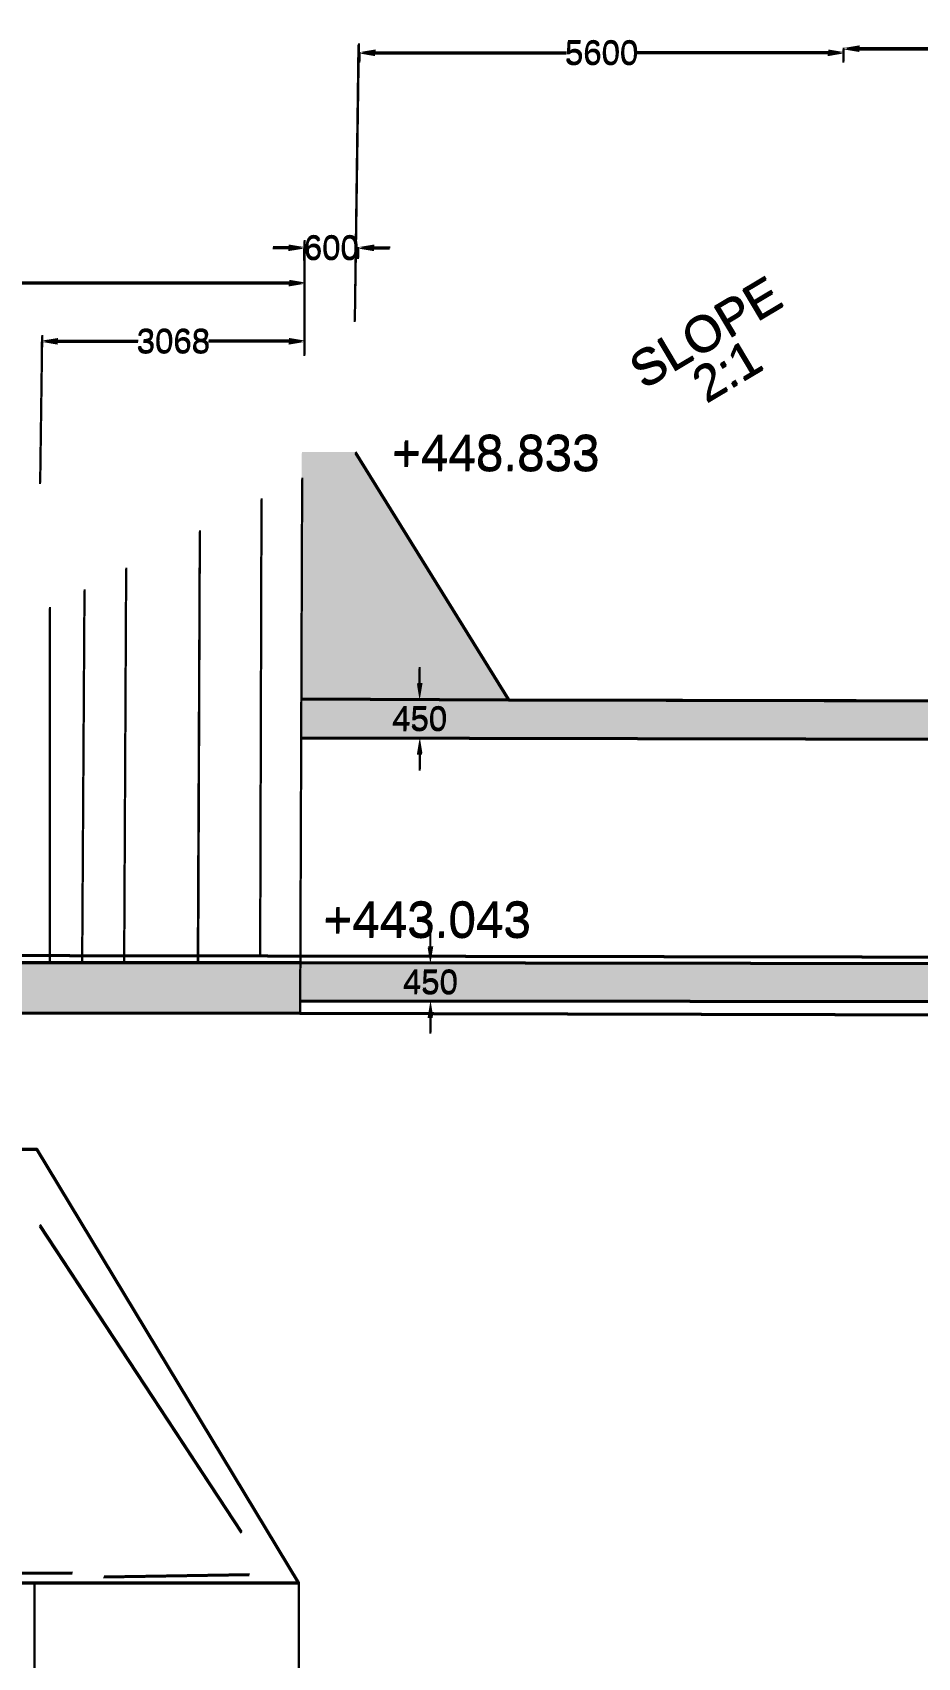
# Model space of a CAD drawing. Header units: inches. Extents: x 112 to 101600, y 95 to 62139.
# Drawn here: x 15531 to 26786, y 41389 to 62040 of the extents above; entities that cross this region are included whole.
import ezdxf

# ---------------------------------------------------------------- set-up
doc = ezdxf.new("R2010")
doc.units = ezdxf.units.IN
doc.header["$MEASUREMENT"] = 0
for name, color, linetype in [('DIM', 7, 'Continuous'), ('DRAWING', 7, 'Continuous'), ('HATCH', 7, 'Continuous')]:
    doc.layers.add(name, color=color, linetype=linetype)
doc.styles.get("Standard").update_dxf_attribs({"font": 'arial.ttf'})
doc.linetypes.add('FENCELINE2', pattern='A,0.25,-0.1,[132,ltypeshp.shx,S=0.1,R=0,X=-0.1,Y=0],-0.1,1', length=1.45)
doc.dimstyles.new('HOZ', dxfattribs={"dimtxt": 300, "dimasz": 200, "dimexe": 0.18, "dimexo": 0.0625, "dimgap": 0.09, "dimtad": 0, "dimtih": 1, "dimtoh": 1, "dimdec": 0, "dimzin": 0, "dimdsep": 46, "dimtxsty": 'Standard', "dimcen": 0, "dimadec": 0, "dimazin": 0, "dimtfac": 1, "dimtdec": 0, "dimtofl": 0, "dimtmove": 0, "dimatfit": 3, "dimfxl": 1, "dimtolj": 1, "dimtzin": 0, "dimarcsym": 0})
pattern_1 = [(50, (88573.33, 13448.9), (717.26, -62.752), [75, -825]), (355, (88573.3, 13448.9), (-138.7513, 752.192), [60, -660]), (100.4514, (88633.1, 13443.7), (578.5094, 689.4395), [63.74, -701.142]), (46.1842, (88573.3, 13648.9), (1067.241, -165.519), [112.5, -1237.5]), (96.6356, (88662.3, 13635.1), (934.663, 974.118), [95.61, -1051.713]), (351.1842, (88573.3, 13648.9), (934.662, 974.119), [90, -990]), (21, (88673.33, 13598.9), (596.907, -402.619), [75, -825]), (326, (88673.3, 13598.9), (243.3153, 725.15), [60, -660]), (71.4514, (88723.1, 13565.4), (840.2226, 322.5305), [63.74, -701.142]), (37.5, (88573.33, 13448.92), (12.15986, 332.89385), [0, -652, 0, -670, 0, -662.5]), (7.5, (88573.33, 13448.92), (263.0695, 394.4117), [0, -382, 0, -637, 0, -252.5]), (327.5, (88350.33, 13448.92), (533.8224, -22.5549), [0, -250, 0, -780, 0, -1035]), (317.5, (88250.33, 13448.9), (583.1862, 100.105), [0, -325, 0, -518, 0, -735])]
pattern_2 = [(50, (88577.83, 13466.3), (717.26, -62.752), [75, -825]), (355, (88577.8, 13466.3), (-138.7513, 752.192), [60, -660]), (100.4514, (88637.6, 13461.1), (578.5094, 689.4395), [63.74, -701.142]), (46.1842, (88577.8, 13666.3), (1067.241, -165.519), [112.5, -1237.5]), (96.6356, (88666.8, 13652.5), (934.663, 974.118), [95.61, -1051.713]), (351.1842, (88577.8, 13666.3), (934.662, 974.119), [90, -990]), (21, (88677.83, 13616.3), (596.907, -402.619), [75, -825]), (326, (88677.8, 13616.3), (243.3153, 725.15), [60, -660]), (71.4514, (88727.6, 13582.8), (840.2226, 322.5305), [63.74, -701.142]), (37.5, (88577.83, 13466.32), (12.15986, 332.89385), [0, -652, 0, -670, 0, -662.5]), (7.5, (88577.83, 13466.32), (263.0695, 394.4117), [0, -382, 0, -637, 0, -252.5]), (327.5, (88354.83, 13466.32), (533.8224, -22.5549), [0, -250, 0, -780, 0, -1035]), (317.5, (88254.83, 13466.3), (583.1862, 100.105), [0, -325, 0, -518, 0, -735])]

# ---------------------------------------------------------------- blocks, each defined once
blk = doc.blocks.new('*D5')
at = {"layer": 'Defpoints', "color": 0, "transparency": 16777216}
for p in [(25845, 61774), (19689, 61658), (25845, 61658)]:
    blk.add_point(p, dxfattribs=at)
at = {"layer": 'DIM', "color": 0, "lineweight": -2, "transparency": 16777216}
for p, q in [((19689, 61658), (19689, 61774)), ((19889, 61774), (22320, 61774)), ((25645, 61774), (23215, 61774)), ((25845, 61658), (25845, 61774))]:
    blk.add_line(p, q, dxfattribs=at)
at = {"layer": 'DIM', "color": 0, "transparency": 16777216}
for points in [[(19889, 61807), (19889, 61740), (19689, 61774)], [(25645, 61807), (25645, 61740), (25845, 61774)]]:
    blk.add_solid(points, dxfattribs=at)
at = {"layer": 'DIM', "color": 0, "transparency": 16777216, "insert": (22767, 61774), "char_height": 300, "attachment_point": 5}
blk.add_mtext('\\A1;5600', dxfattribs=at)
blk = doc.blocks.new('*D6')
at = {"layer": 'Defpoints', "color": 0, "transparency": 16777216}
for p in [(35635, 61826), (25845, 61716), (35635, 61716)]:
    blk.add_point(p, dxfattribs=at)
at = {"layer": 'DIM', "color": 0, "lineweight": -2, "transparency": 16777216}
for p, q in [((25845, 61716), (25845, 61826)), ((26045, 61826), (30290, 61826)), ((35435, 61826), (31189, 61826)), ((35635, 61716), (35635, 61826))]:
    blk.add_line(p, q, dxfattribs=at)
at = {"layer": 'DIM', "color": 0, "transparency": 16777216}
for points in [[(26045, 61859), (26045, 61793), (25845, 61826)], [(35435, 61859), (35435, 61793), (35635, 61826)]]:
    blk.add_solid(points, dxfattribs=at)
at = {"layer": 'DIM', "color": 0, "transparency": 16777216, "insert": (30740, 61826), "char_height": 300, "attachment_point": 5}
blk.add_mtext('\\A1;8925', dxfattribs=at)
blk = doc.blocks.new('*D17')
at = {"layer": 'Defpoints', "color": 0, "transparency": 16777216}
for p in [(9634, 58738), (18991, 58847), (18991, 58709)]:
    blk.add_point(p, dxfattribs=at)
at = {"layer": 'DIM', "color": 0, "lineweight": -2, "transparency": 16777216}
for p, q in [((9634, 58738), (9634, 58847)), ((9834, 58847), (13865, 58847)), ((18791, 58847), (14761, 58847)), ((18991, 58709), (18991, 58847))]:
    blk.add_line(p, q, dxfattribs=at)
at = {"layer": 'DIM', "color": 0, "transparency": 16777216}
for points in [[(9834, 58880), (9834, 58813), (9634, 58847)], [(18791, 58880), (18791, 58813), (18991, 58847)]]:
    blk.add_solid(points, dxfattribs=at)
at = {"layer": 'DIM', "color": 0, "transparency": 16777216, "insert": (14313, 58847), "char_height": 300, "attachment_point": 5}
blk.add_mtext('\\A1;8550', dxfattribs=at)
blk = doc.blocks.new('*D18')
at = {"layer": 'Defpoints', "color": 0, "transparency": 16777216}
for p in [(18991, 58108), (15651, 57929), (18991, 57931)]:
    blk.add_point(p, dxfattribs=at)
at = {"layer": 'DIM', "color": 0, "lineweight": -2, "transparency": 16777216}
for p, q in [((15651, 57930), (15651, 58108)), ((15851, 58108), (16873, 58108)), ((18791, 58108), (17769, 58108)), ((18991, 57931), (18991, 58108))]:
    blk.add_line(p, q, dxfattribs=at)
at = {"layer": 'DIM', "color": 0, "transparency": 16777216}
for points in [[(15851, 58141), (15851, 58074), (15651, 58108)], [(18791, 58141), (18791, 58074), (18991, 58108)]]:
    blk.add_solid(points, dxfattribs=at)
at = {"layer": 'DIM', "color": 0, "transparency": 16777216, "insert": (17321, 58108), "char_height": 300, "attachment_point": 5}
blk.add_mtext('\\A1;3068', dxfattribs=at)
blk = doc.blocks.new('*D19')
at = {"layer": 'Defpoints', "color": 0, "transparency": 16777216}
for p in [(19673, 59295), (18986, 59144), (19673, 59163)]:
    blk.add_point(p, dxfattribs=at)
at = {"layer": 'DIM', "color": 0, "lineweight": -2, "transparency": 16777216}
for p, q in [((18786, 59295), (18586, 59295)), ((18986, 59144), (18986, 59296)), ((19673, 59164), (19673, 59296)), ((19873, 59295), (20073, 59295))]:
    blk.add_line(p, q, dxfattribs=at)
at = {"layer": 'DIM', "color": 0, "transparency": 16777216}
for points in [[(18786, 59329), (18786, 59262), (18986, 59295)], [(19873, 59329), (19873, 59262), (19673, 59295)]]:
    blk.add_solid(points, dxfattribs=at)
at = {"layer": 'DIM', "color": 0, "transparency": 16777216, "insert": (19330, 59295), "char_height": 300, "attachment_point": 5}
blk.add_mtext('\\A1;600', dxfattribs=at)
blk = doc.blocks.new('*D61')
at = {"layer": 'Defpoints', "color": 0, "transparency": 16777216}
for p in [(20454, 53555), (20453, 53063), (20453, 53063)]:
    blk.add_point(p, dxfattribs=at)
at = {"layer": 'DIM', "color": 0, "lineweight": -2, "transparency": 16777216}
for p, q in [((20454, 53755), (20455, 53955)), ((20454, 53555), (20454, 53555)), ((20453, 53063), (20453, 53063)), ((20452, 52863), (20452, 52663))]:
    blk.add_line(p, q, dxfattribs=at)
at = {"layer": 'DIM', "color": 0, "transparency": 16777216}
for points in [[(20421, 53756), (20487, 53755), (20454, 53555)], [(20419, 52863), (20486, 52863), (20453, 53063)]]:
    blk.add_solid(points, dxfattribs=at)
at = {"layer": 'DIM', "color": 0, "transparency": 16777216, "insert": (20453, 53309), "char_height": 300, "attachment_point": 5}
blk.add_mtext('\\A1;450', dxfattribs=at)
blk = doc.blocks.new('*D28')
at = {"layer": 'Defpoints', "color": 0, "transparency": 16777216}
for p in [(20590, 50210), (20589, 49717), (20589, 49717)]:
    blk.add_point(p, dxfattribs=at)
at = {"layer": 'DIM', "color": 0, "lineweight": -2, "transparency": 16777216}
for p, q in [((20591, 50410), (20591, 50610)), ((20590, 50210), (20590, 50210)), ((20589, 49717), (20589, 49717)), ((20589, 49517), (20588, 49317))]:
    blk.add_line(p, q, dxfattribs=at)
at = {"layer": 'DIM', "color": 0, "transparency": 16777216}
for points in [[(20557, 50410), (20624, 50410), (20590, 50210)], [(20556, 49517), (20622, 49517), (20589, 49717)]]:
    blk.add_solid(points, dxfattribs=at)
at = {"layer": 'DIM', "color": 0, "transparency": 16777216, "insert": (20590, 49963), "char_height": 300, "attachment_point": 5}
blk.add_mtext('\\A1;450', dxfattribs=at)
blk = doc.blocks.new('*D68')
at = {"layer": 'Defpoints', "color": 0, "transparency": 16777216}
for p in [(25850, 61791), (19694, 61675), (25850, 61675)]:
    blk.add_point(p, dxfattribs=at)
at = {"layer": 'DIM', "color": 0, "lineweight": -2, "transparency": 16777216}
for p, q in [((19694, 61676), (19694, 61791)), ((19894, 61791), (22324, 61791)), ((25650, 61791), (23219, 61791)), ((25850, 61676), (25850, 61791))]:
    blk.add_line(p, q, dxfattribs=at)
at = {"layer": 'DIM', "color": 0, "transparency": 16777216}
for points in [[(19894, 61825), (19894, 61758), (19694, 61791)], [(25650, 61825), (25650, 61758), (25850, 61791)]]:
    blk.add_solid(points, dxfattribs=at)
at = {"layer": 'DIM', "color": 0, "transparency": 16777216, "insert": (22772, 61791), "char_height": 300, "attachment_point": 5}
blk.add_mtext('\\A1;5600', dxfattribs=at)
blk = doc.blocks.new('*D69')
at = {"layer": 'Defpoints', "color": 0, "transparency": 16777216}
for p in [(35639, 61844), (25850, 61733), (35639, 61733)]:
    blk.add_point(p, dxfattribs=at)
at = {"layer": 'DIM', "color": 0, "lineweight": -2, "transparency": 16777216}
for p, q in [((25850, 61734), (25850, 61844)), ((26050, 61844), (30295, 61844)), ((35439, 61844), (31194, 61844)), ((35639, 61734), (35639, 61844))]:
    blk.add_line(p, q, dxfattribs=at)
at = {"layer": 'DIM', "color": 0, "transparency": 16777216}
for points in [[(26050, 61877), (26050, 61810), (25850, 61844)], [(35439, 61877), (35439, 61810), (35639, 61844)]]:
    blk.add_solid(points, dxfattribs=at)
at = {"layer": 'DIM', "color": 0, "transparency": 16777216, "insert": (30744, 61844), "char_height": 300, "attachment_point": 5}
blk.add_mtext('\\A1;8925', dxfattribs=at)
blk = doc.blocks.new('*D80')
at = {"layer": 'Defpoints', "color": 0, "transparency": 16777216}
for p in [(18996, 58864), (9639, 58755), (18996, 58726)]:
    blk.add_point(p, dxfattribs=at)
at = {"layer": 'DIM', "color": 0, "lineweight": -2, "transparency": 16777216}
for p, q in [((9639, 58756), (9639, 58864)), ((9839, 58864), (13870, 58864)), ((18796, 58864), (14765, 58864)), ((18996, 58727), (18996, 58864))]:
    blk.add_line(p, q, dxfattribs=at)
at = {"layer": 'DIM', "color": 0, "transparency": 16777216}
for points in [[(9839, 58897), (9839, 58831), (9639, 58864)], [(18796, 58897), (18796, 58831), (18996, 58864)]]:
    blk.add_solid(points, dxfattribs=at)
at = {"layer": 'DIM', "color": 0, "transparency": 16777216, "insert": (14317, 58864), "char_height": 300, "attachment_point": 5}
blk.add_mtext('\\A1;8550', dxfattribs=at)
blk = doc.blocks.new('*D81')
at = {"layer": 'Defpoints', "color": 0, "transparency": 16777216}
for p in [(18995, 58125), (15656, 57947), (18995, 57949)]:
    blk.add_point(p, dxfattribs=at)
at = {"layer": 'DIM', "color": 0, "lineweight": -2, "transparency": 16777216}
for p, q in [((15656, 57947), (15656, 58125)), ((15856, 58125), (16877, 58125)), ((18795, 58125), (17774, 58125)), ((18995, 57949), (18995, 58125))]:
    blk.add_line(p, q, dxfattribs=at)
at = {"layer": 'DIM', "color": 0, "transparency": 16777216}
for points in [[(15856, 58158), (15856, 58092), (15656, 58125)], [(18795, 58158), (18795, 58092), (18995, 58125)]]:
    blk.add_solid(points, dxfattribs=at)
at = {"layer": 'DIM', "color": 0, "transparency": 16777216, "insert": (17326, 58125), "char_height": 300, "attachment_point": 5}
blk.add_mtext('\\A1;3068', dxfattribs=at)
blk = doc.blocks.new('*D82')
at = {"layer": 'Defpoints', "color": 0, "transparency": 16777216}
for p in [(19678, 59313), (18991, 59161), (19678, 59181)]:
    blk.add_point(p, dxfattribs=at)
at = {"layer": 'DIM', "color": 0, "lineweight": -2, "transparency": 16777216}
for p, q in [((18791, 59313), (18591, 59313)), ((18991, 59161), (18991, 59313)), ((19678, 59181), (19678, 59313)), ((19878, 59313), (20078, 59313))]:
    blk.add_line(p, q, dxfattribs=at)
at = {"layer": 'DIM', "color": 0, "transparency": 16777216}
for points in [[(18791, 59346), (18791, 59279), (18991, 59313)], [(19878, 59346), (19878, 59279), (19678, 59313)]]:
    blk.add_solid(points, dxfattribs=at)
at = {"layer": 'DIM', "color": 0, "transparency": 16777216, "insert": (19334, 59313), "char_height": 300, "attachment_point": 5}
blk.add_mtext('\\A1;600', dxfattribs=at)
blk = doc.blocks.new('*D124')
at = {"layer": 'Defpoints', "color": 0, "transparency": 16777216}
for p in [(20458, 53573), (20457, 53081), (20457, 53081)]:
    blk.add_point(p, dxfattribs=at)
at = {"layer": 'DIM', "color": 0, "lineweight": -2, "transparency": 16777216}
for p, q in [((20459, 53773), (20459, 53973)), ((20458, 53573), (20458, 53573)), ((20457, 53081), (20457, 53081)), ((20457, 52881), (20457, 52681))]:
    blk.add_line(p, q, dxfattribs=at)
at = {"layer": 'DIM', "color": 0, "transparency": 16777216}
for points in [[(20425, 53773), (20492, 53773), (20458, 53573)], [(20424, 52881), (20490, 52880), (20457, 53081)]]:
    blk.add_solid(points, dxfattribs=at)
at = {"layer": 'DIM', "color": 0, "transparency": 16777216, "insert": (20458, 53327), "char_height": 300, "attachment_point": 5}
blk.add_mtext('\\A1;450', dxfattribs=at)
blk = doc.blocks.new('*D91')
at = {"layer": 'Defpoints', "color": 0, "transparency": 16777216}
for p in [(20595, 50227), (20594, 49735), (20594, 49735)]:
    blk.add_point(p, dxfattribs=at)
at = {"layer": 'DIM', "color": 0, "lineweight": -2, "transparency": 16777216}
for p, q in [((20595, 50427), (20595, 50627)), ((20595, 50227), (20595, 50227)), ((20594, 49735), (20594, 49735)), ((20593, 49535), (20593, 49335))]:
    blk.add_line(p, q, dxfattribs=at)
at = {"layer": 'DIM', "color": 0, "transparency": 16777216}
for points in [[(20562, 50427), (20628, 50427), (20595, 50227)], [(20560, 49535), (20627, 49535), (20594, 49735)]]:
    blk.add_solid(points, dxfattribs=at)
at = {"layer": 'DIM', "color": 0, "transparency": 16777216, "insert": (20594, 49981), "char_height": 300, "attachment_point": 5}
blk.add_mtext('\\A1;450', dxfattribs=at)

msp = doc.modelspace()

# ---------------------------------------------------------------- hatches: boundary and pattern name
at = {"layer": 'HATCH'}
h = msp.add_hatch(dxfattribs=at)
h.set_pattern_fill('AR-CONC', color=256, scale=100, style=0)
h.set_pattern_definition(pattern_1)
h.paths.add_polyline_path([(19635.3685, 56693.26498), (18956.38244, 56693.26498), (18956.38244, 56361.55607), (18945.6373, 53562.86004), (21586.41271, 53549.9485)])
h.paths.add_polyline_path([(27501.54421, 53538.23466), (21586.41271, 53549.9485), (18945.6373, 53562.86004), (18943.72994, 53066.06626), (27500.57634, 53049.48963)])
h.paths.add_polyline_path([(43653.47823, 53506.24871), (27501.54421, 53538.23466), (27500.57634, 53049.48963), (43652.51554, 53020.12259)])
h.paths.add_polyline_path([(47915.29448, 53528.05332), (44818.08083, 53538.29768), (43653.47784, 53506.05275), (43652.52221, 53023.48742), (43652.59436, 53020.12244), (47913.53802, 52997.01525)])
h.paths.add_polyline_path([(54109.29929, 53507.56601), (47915.29448, 53528.05332), (47913.53802, 52997.01525), (54092.9546, 52994.14176, -0.0423680239), (54074.56415, 53210.78436, -0.0583206493)])
h.paths.add_polyline_path([(56645.04102, 53210.78436, 0.0545638021), (56614.6111, 53488.80131), (55398.11289, 53491.70274), (55218.16297, 53503.89833), (54109.29929, 53507.56601, 0.0583206493), (54074.56415, 53210.78436, 0.0423680239), (54092.9546, 52994.14176), (56369.31906, 52993.08322), (56626.37602, 52992.54234, 0.0426842582)])
h.paths.add_polyline_path([(76741.16659, 53456.24826), (74142.26011, 53446.99674), (56614.6111, 53488.80131, -0.0545638021), (56645.04102, 53210.78436, -0.0426842582), (56626.37602, 52992.54234), (76750.80381, 52950.1977)])
h = msp.add_hatch(dxfattribs=at)
h.set_pattern_fill('AR-CONC', color=256, scale=100, style=0)
h.set_pattern_definition(pattern_2)
h.paths.add_polyline_path([(19639.86994, 56710.66418), (18960.88387, 56710.66418), (18960.88387, 56378.95527), (18950.13874, 53580.25924), (21590.91415, 53567.3477)])
h.paths.add_polyline_path([(27506.04564, 53555.63386), (21590.91415, 53567.3477), (18950.13874, 53580.25924), (18948.23138, 53083.46546), (27505.07777, 53066.88884)])
h.paths.add_polyline_path([(43657.97966, 53523.64792), (27506.04564, 53555.63386), (27505.07777, 53066.88884), (43657.01698, 53037.52179)])
h.paths.add_polyline_path([(47919.79592, 53545.45253), (44822.58226, 53555.69688), (43657.97927, 53523.45195), (43657.02364, 53040.88662), (43657.0958, 53037.52165), (47918.03945, 53014.41445)])
h.paths.add_polyline_path([(54113.80073, 53524.96521), (47919.79592, 53545.45253), (47918.03945, 53014.41445), (54097.45604, 53011.54096, -0.0423680239), (54079.06559, 53228.18356, -0.0583206493)])
h.paths.add_polyline_path([(56649.54245, 53228.18356, 0.0545638021), (56619.11253, 53506.20051), (55402.61433, 53509.10194), (55222.6644, 53521.29753), (54113.80073, 53524.96521, 0.0583206493), (54079.06559, 53228.18356, 0.0423680239), (54097.45604, 53011.54096), (56373.8205, 53010.48243), (56630.87745, 53009.94154, 0.0426842582)])
h.paths.add_polyline_path([(76745.66802, 53473.64746), (74146.76154, 53464.39594), (56619.11253, 53506.20051, -0.0545638021), (56649.54245, 53228.18356, -0.0426842582), (56630.87745, 53009.94154), (76755.30524, 52967.5969)])
h = msp.add_hatch(dxfattribs=at)
h.set_pattern_fill('AR-CONC', color=256, scale=100, style=0)
h.set_pattern_definition(pattern_1)
h.paths.add_polyline_path([(43711.66158, 50168.58166), (36123.87615, 50185.38251), (18932.77294, 50212.18634), (18930.89355, 49722.67766), (43709.6851, 49698.20494)])
h.paths.add_polyline_path([(18932.77294, 50212.18634), (13786.22354, 50212.76069), (12100.79427, 50215.79951), (11026.44122, 50205.80114), (9608.19866, 50213.65898), (9608.19866, 48785.11001), (10041.6639, 48785.11001), (10081.40903, 48785.11001), (10474.51706, 49577.3119), (18930.30318, 49568.90918)])
h = msp.add_hatch(dxfattribs=at)
h.set_pattern_fill('AR-CONC', color=256, scale=100, style=0)
h.set_pattern_definition(pattern_2)
h.paths.add_polyline_path([(43716.16302, 50185.98087), (36128.37759, 50202.78172), (18937.27438, 50229.58554), (18935.39499, 49740.07687), (43714.18654, 49715.60414)])
h.paths.add_polyline_path([(18937.27438, 50229.58554), (13790.72497, 50230.1599), (12105.29571, 50233.19871), (11030.94266, 50223.20035), (9612.70009, 50231.05818), (9612.70009, 48802.50921), (10046.16533, 48802.50921), (10085.91047, 48802.50921), (10479.0185, 49594.7111), (18934.80462, 49586.30839)])

# ---------------------------------------------------------------- linework, layer by layer
at = {"layer": 'DRAWING'}
for points in [[(19631.28956, 58361.59486), (19679.26747, 61882.44559)], [(19635.79099, 58378.99406), (19683.76891, 61899.84479)], [(18989.86559, 58036.31399), (18989.67502, 59385.43688)], [(18994.36702, 58053.7132), (18994.17646, 59402.83608)], [(15651.31907, 58178.0212), (15626.07281, 56302.64885)], [(15655.8205, 58195.42041), (15630.57425, 56320.04805)], [(19635.3685, 56693.26498), (21586.41271, 53549.9485), (43660.08326, 53506.23563), (44818.08083, 53538.29768)], [(19639.86994, 56710.66418), (21590.91415, 53567.3477), (43664.5847, 53523.63484), (44822.58226, 53555.69688)], [(18956.38244, 56361.55607), (18930.30318, 49568.90918)], [(18960.88387, 56378.95527), (18934.80462, 49586.30839)], [(18426.41377, 50309.54674), (18444.07073, 56099.34534)], [(18430.91521, 50326.94595), (18448.57217, 56116.74454)], [(17653.91227, 55694.92743), (17632.0066, 50212.3315)], [(17658.4137, 55712.32664), (17636.50804, 50229.73071)], [(16697.76242, 50212.43576), (16723.93617, 55218.94824)], [(16702.26385, 50229.83497), (16728.4376, 55236.34744)], [(16188.32837, 54944.81413), (16160.76147, 50212.49569)], [(16192.8298, 54962.21334), (16165.26291, 50229.8949)], [(15753.6724, 54737.44435), (15753.16936, 50229.94089)], [(15749.17096, 54720.04514), (15748.66792, 50212.54168)], [(18943.72994, 53066.06626), (27500.57634, 53049.48963), (27501.54421, 53538.23466)], [(18945.6373, 53562.86004), (21586.41271, 53549.9485)], [(18948.23138, 53083.46546), (27505.07777, 53066.88884), (27506.04564, 53555.63386)], [(18950.13874, 53580.25924), (21590.91415, 53567.3477)], [(609.49858, 50941.68878), (10572.3207, 50922.83267), (11026.44122, 50205.80114), (12100.79427, 50215.79951), (13786.22354, 50212.76069), (18932.77294, 50212.18634), (36123.87615, 50185.38251), (43718.5802, 50168.56634), (51250.51293, 50146.95584), (56352.49957, 50128.47093), (76725.42068, 50074.63147), (90814.13733, 50041.64772)], [(614.00001, 50959.08798), (10576.82213, 50940.23188), (11030.94266, 50223.20035), (12105.29571, 50233.19871), (13790.72497, 50230.1599), (18937.27438, 50229.58554), (36128.37759, 50202.78172), (43723.08163, 50185.96555), (51255.01437, 50164.35504), (56357.001, 50145.87014), (76729.92211, 50092.03067), (90818.63876, 50059.04692)], [(9591.163, 50316.2637), (10959.68779, 50311.20117), (43711.85632, 50256.53222), (51247.04647, 50238.67831), (56353.83266, 50223.62155), (76724.53946, 50170.99247), (90814.13733, 50130.50828)], [(9595.66444, 50333.6629), (10964.18922, 50328.60038), (43716.35776, 50273.93142), (51251.5479, 50256.07752), (56358.33409, 50241.02076), (76729.04089, 50188.39168), (90818.63876, 50147.90748)], [(10474.51706, 49577.3119), (18930.30318, 49568.90918), (51250.98512, 49486.75484), (76724.67665, 49447.80301)], [(10479.0185, 49594.7111), (18934.80462, 49586.30839), (51255.48656, 49504.15405), (76729.17808, 49465.20221)], [(76711.18969, 49595.60325), (56347.46846, 49668.03809), (51249.74132, 49666.5507), (43718.52467, 49698.1962), (18930.89355, 49722.67766)], [(76715.69113, 49613.00245), (56351.96989, 49685.43729), (51254.24275, 49683.9499), (43723.0261, 49715.59541), (18935.39499, 49740.07687)], [(414.1156, 47840.91623), (15580.60459, 47840.91623), (18912.48415, 42322.99496), (576.25085, 42322.99496)], [(418.61704, 47858.31543), (15585.10602, 47858.31543), (18916.98558, 42340.39417), (580.75228, 42340.39417)], [(15557.66283, 42340.39417), (15557.66283, 34993.00578)], [(18916.98558, 42340.39417), (18916.98558, 41125.94943), (18916.98558, 34743.06631)], [(15553.1614, 42322.99496), (15553.1614, 34975.60657)], [(18912.48415, 42322.99496), (18912.48415, 41108.55023), (18912.48415, 34725.66711)]]:
    msp.add_lwpolyline(points, dxfattribs=at)
at = {"layer": 'DRAWING', "color": 3, "linetype": 'FENCELINE2', "ltscale": 600}
for points in [[(15626.28387, 46889.76895), (18191.36158, 42988.95933)], [(15621.78244, 46872.36975), (18186.86014, 42971.56012)], [(16036.61157, 42450.02968), (9394.41203, 42416.91134)], [(16041.11301, 42467.42888), (9398.91347, 42434.31055)], [(18285.5417, 42431.05253), (16436.71168, 42399.074)], [(18290.04314, 42448.45173), (16441.21311, 42416.4732)]]:
    msp.add_lwpolyline(points, dxfattribs=at)

# ---------------------------------------------------------------- texts
at = {"layer": 'DIM', "char_height": 450, "attachment_point": 5, "rotation": 30.776181489}
for s, insert in [('\\A1;SLOPE', (24088.84022, 58220.14032)), ('\\A1;SLOPE', (24093.34166, 58237.53952)), ('\\A1;2:1', (24359.83485, 57732.89744)), ('\\A1;2:1', (24364.33628, 57750.29664))]:
    msp.add_mtext(s, dxfattribs=dict(at, insert=insert))
at = {"layer": 'DIM', "char_height": 450, "attachment_point": 5}
for s, insert in [('\\A1;+448.833', (21420.99978, 56684.47944)), ('\\A1;+448.833', (21425.50121, 56701.87864)), ('\\A1;+443.043', (20548.38344, 50753.67983)), ('\\A1;+443.043', (20552.88487, 50771.07903))]:
    msp.add_mtext(s, dxfattribs=dict(at, insert=insert))

# ---------------------------------------------------------------- dimensions: what is measured, and where the dimension line sits
at = {"layer": 'DIM'}
for base, p1, p2, text, picture, middle in [((25845.12956, 61773.8286), (19689.37314, 61658.07661), (25845.12956, 61658.07661), '5600', '*D5', (22767.25135, 61773.8286)), ((25849.63099, 61791.2278), (19693.87457, 61675.47582), (25849.63099, 61675.47582), '5600', '*D68', (22771.75278, 61791.2278)), ((35634.58157, 61826.15833), (25845.12956, 61716.07386), (35634.58157, 61716.07386), '8925', '*D6', (30739.85557, 61826.15833)), ((35639.08301, 61843.55753), (25849.63099, 61733.47306), (35639.08301, 61733.47306), '8925', '*D69', (30744.357, 61843.55753)), ((19673.21525, 59295.41553), (18986.38957, 59143.64703), (19673.21525, 59163.44269), '600', '*D19', (19329.80241, 59295.41553)), ((19677.71668, 59312.81473), (18990.89101, 59161.04623), (19677.71668, 59180.84189), '600', '*D82', (19334.30384, 59312.81473)), ((18991.35142, 58846.53272), (9634.20356, 58738.06988), (18991.35142, 58709.0887), '8550', '*D17', (14312.77749, 58846.53272)), ((18995.85285, 58863.93192), (9638.705, 58755.46909), (18995.85285, 58726.4879), '8550', '*D80', (14317.27893, 58863.93192)), ((18990.97029, 58107.69075), (15651.31907, 57929.49836), (18990.97029, 57931.315), '3068', '*D18', (17321.14468, 58107.69075)), ((18995.47172, 58125.08995), (15655.8205, 57946.89756), (18995.47172, 57948.7142), '3068', '*D81', (17325.64611, 58125.08995))]:
    dim = msp.add_linear_dim(base=base, p1=p1, p2=p2, text=text, dimstyle='HOZ', dxfattribs=at)
    dim.commit()
    dim.dimension.update_dxf_attribs({"geometry": picture, "text_midpoint": middle})
for base, p1, p2, picture, middle in [((20452.79392, 53063.14284), (20453.75006, 53555.48642), (20452.79627, 53063.14284), '*D61', (20453.27081, 53309.31464)), ((20457.29535, 53080.54205), (20458.25149, 53572.88563), (20457.29771, 53080.54204), '*D124', (20457.77224, 53326.71384)), ((20589.23929, 49717.25856), (20590.19543, 50209.60214), (20589.24165, 49717.25855), '*D28', (20589.71618, 49963.43035)), ((20593.74073, 49734.65776), (20594.69687, 50227.00134), (20593.74308, 49734.65776), '*D91', (20594.21762, 49980.82955))]:
    dim = msp.add_linear_dim(base=base, p1=p1, p2=p2, angle=269.889004745, text='450', dimstyle='HOZ', dxfattribs=at)
    dim.commit()
    dim.dimension.update_dxf_attribs({"geometry": picture, "text_midpoint": middle, "dimtype": 161})

doc.saveas('drawing.dxf')
